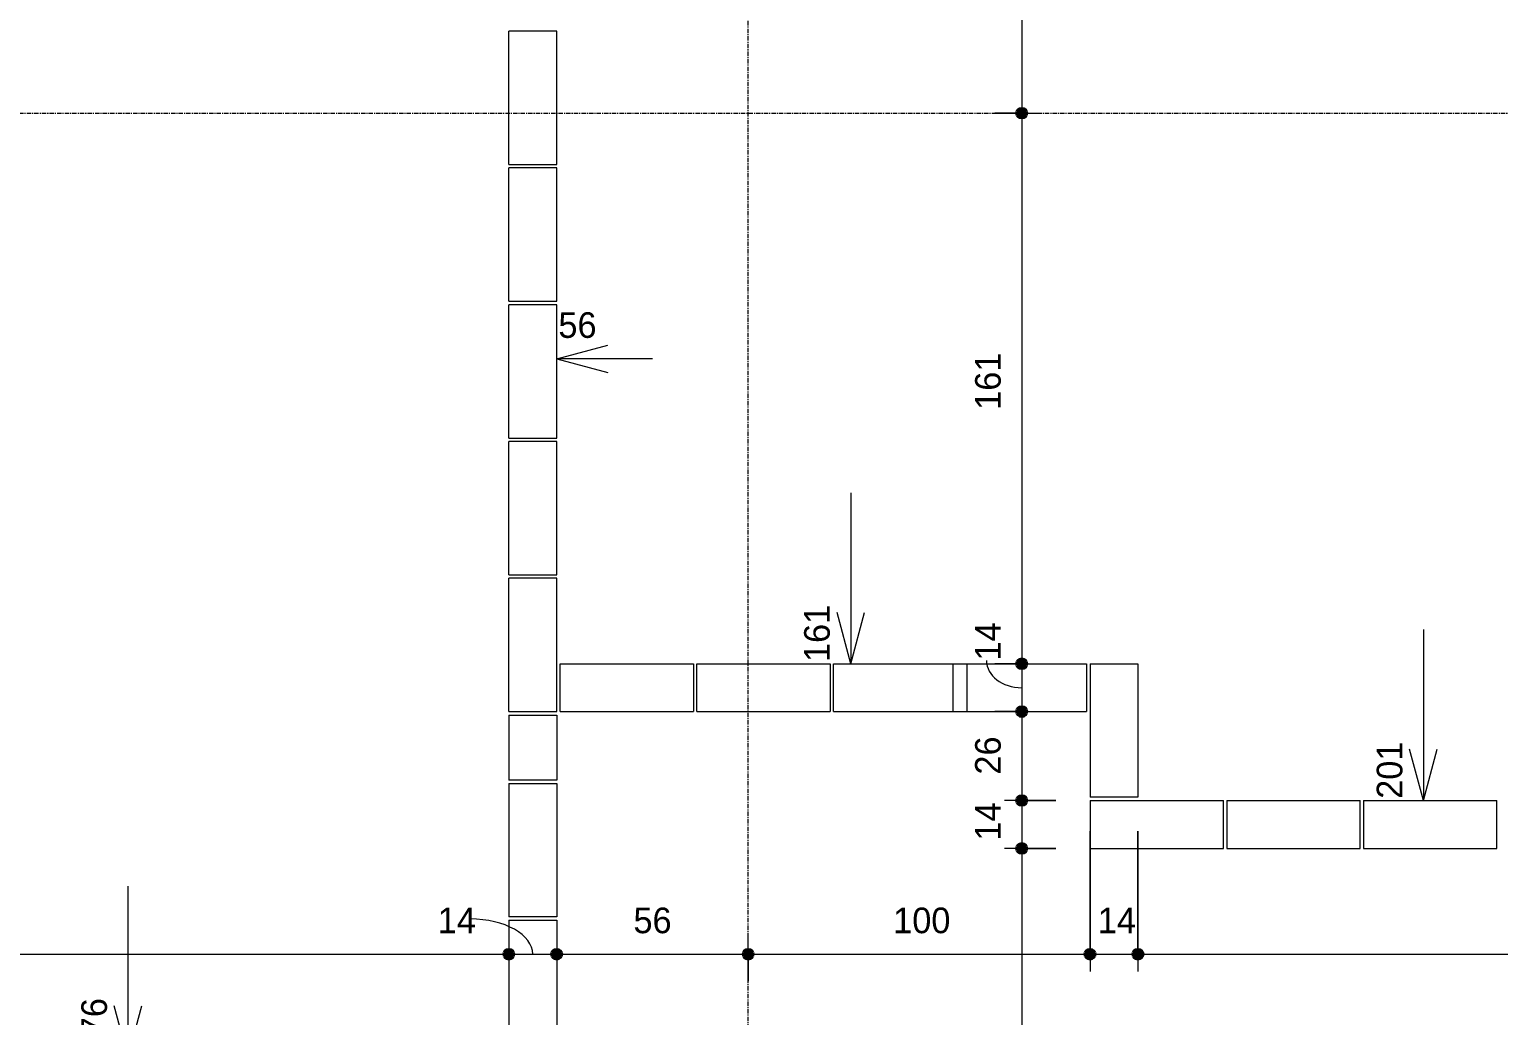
# Model space of a CAD drawing. Header units: centimetres. Extents: x 170 to 15941, y -2277 to 8860.
# Drawn here: x 6415.3 to 6845, y 166.3 to 454.7 of the extents above; entities that cross this region are included whole.
import ezdxf

# ---------------------------------------------------------------- set-up
doc = ezdxf.new("R2010")
doc.units = ezdxf.units.CM
doc.linetypes.add('Linha de eixo', pattern=[2.2225, 1.27, -0.3175, 0.3175, -0.3175])
doc.layers.add('A-ANNO-DIMS-1', color=1, linetype='Continuous', lineweight=9, true_color=0xff0000)
for name, color, linetype, lineweight in [('A-ANNO-DIMS-50', 7, 'Continuous', 9), ('S-BEAM', 7, 'Continuous', 9), ('S-BEAM-1', 7, 'Continuous', 13), ('S-GRID-1', 7, 'Linha de eixo', 9)]:
    doc.layers.add(name, color=color, linetype=linetype, lineweight=lineweight)
doc.styles.add('Bahnschrift_7', font='', dxfattribs={"height": 7.5})
doc.styles.get('Bahnschrift_7').set_extended_font_data('Bahnschrift')
doc.dimstyles.new('COTA_ACUMULADA_1', dxfattribs={"dimscale": 30.48, "dimtxt": 8.33133, "dimasz": 0.049213, "dimexe": 0, "dimexo": 0.0625, "dimgap": 0.131234, "dimtad": 0, "dimjust": 2, "dimdec": 0, "dimzin": 0, "dimdsep": 46, "dimtxsty": 'Bahnschrift_7', "dimblk1": 'NONE', "dimblk2": 'OPEN30', "dimsah": 1, "dimcen": 0.09, "dimse1": 1, "dimsd1": 1, "dimazin": 0, "dimtfac": 1, "dimtdec": 4, "dimtix": 1, "dimtmove": 2, "dimatfit": 3, "dimfxl": 0, "dimfxlon": 1, "dimtvp": 1, "dimtolj": 1, "dimtzin": 0, "dimarcsym": 2})
doc.dimstyles.new('COTA_LINEAR', dxfattribs={"dimscale": 30.48, "dimtxt": 8.33133, "dimasz": 0.393701, "dimexe": 0.164042, "dimexo": 0.328084, "dimgap": 0.131234, "dimtad": 1, "dimdec": 0, "dimzin": 0, "dimdsep": 46, "dimtxsty": 'Bahnschrift_7', "dimblk1": 'DOTSMALL', "dimblk2": 'DOTSMALL', "dimsah": 1, "dimcen": 0.09, "dimdle": 0.164042, "dimazin": 0, "dimtfac": 1, "dimtdec": 4, "dimtix": 1, "dimtmove": 0, "dimatfit": 3, "dimfxl": 1, "dimtvp": 1, "dimtolj": 1, "dimtzin": 0, "dimarcsym": 2})
doc.dimstyles.new('COTA_LINEAR_1', dxfattribs={"dimscale": 30.48, "dimtxt": 8.33133, "dimasz": 0.393701, "dimexe": 0.164042, "dimexo": 0.328084, "dimgap": 0.131234, "dimtad": 1, "dimdec": 0, "dimzin": 0, "dimdsep": 46, "dimtxsty": 'Bahnschrift_7', "dimblk1": 'DOTSMALL', "dimblk2": 'DOTSMALL', "dimsah": 1, "dimcen": 0.09, "dimdle": 0.164042, "dimazin": 0, "dimtfac": 1, "dimtdec": 4, "dimtix": 1, "dimtmove": 1, "dimatfit": 3, "dimfxl": 1, "dimtvp": 1, "dimtolj": 1, "dimtzin": 0, "dimarcsym": 2})

# ---------------------------------------------------------------- blocks, each defined once
blk = doc.blocks.new('LEONE - BLOCO CANALETA 14X39X2 - LEONE - BLOCO CANALETA 14X39X19-2679375-FORMA DA COBERTURA')
at = {"layer": 'S-BEAM-1'}
for p, q in [((-19.5, 7), (19.5, 7)), ((-19.5, 7), (-19.5, -7)), ((19.5, -7), (19.5, 7)), ((-19.5, -7), (19.5, -7))]:
    blk.add_line(p, q, dxfattribs=at)
blk = doc.blocks.new('LEONE - BLOCO CANALETA 14X39X2 - LEONE - BLOCO CANALETA 14X39X19-V2-FORMA DA COBERTURA')
at = {"layer": 'S-BEAM-1'}
for p, q in [((-19.5, 7), (19.5, 7)), ((-19.5, -7), (-19.5, 7)), ((19.5, 7), (19.5, -7)), ((-19.5, -7), (19.5, -7))]:
    blk.add_line(p, q, dxfattribs=at)
blk = doc.blocks.new('LEONE - BLOCO CANALETA 14X19X19 - LEONE - BLOCO CANALETA 14X19X19-3028554-FORMA DA COBERTURA')
at = {"layer": 'S-BEAM-1'}
for p, q in [((-9.5, 7), (9.5, 7)), ((-9.5, -7), (-9.5, 7)), ((9.5, 7), (9.5, -7)), ((-9.5, -7), (9.5, -7))]:
    blk.add_line(p, q, dxfattribs=at)
blk = doc.blocks.new('DIMBLOCK96-FORMA DA COBERTURA')
at = {"layer": 'A-ANNO-DIMS-50', "lineweight": 35, "true_color": 0xff0000}
h = blk.add_hatch(color=1, dxfattribs=at)
edge = h.paths.add_edge_path()
edge.add_arc((6144.52, 184.29), 1.5, 0, 360)
h = blk.add_hatch(color=1, dxfattribs=at)
edge = h.paths.add_edge_path()
edge.add_arc((6555.52, 184.29), 1.5, 0, 360)
at = {"layer": 'A-ANNO-DIMS-50', "color": 1, "true_color": 0xff0000}
for p, q in [((6144.52, 176.41), (6144.52, 189.29)), ((6555.52, 185.24), (6555.52, 179.29)), ((6555.52, 184.29), (6555.52, 185.24)), ((6144.52, 184.29), (6555.52, 184.29)), ((6144.52, 184.29), (6144.52, 176.41))]:
    blk.add_line(p, q, dxfattribs=at)
at = {"layer": 'A-ANNO-DIMS-50', "color": 1, "lineweight": 35, "true_color": 0xff0000}
for centre in [(6144.52, 184.29), (6555.52, 184.29)]:
    blk.add_circle(centre, 1.5, dxfattribs=at)
at = {"layer": 'A-ANNO-DIMS-50', "color": 0, "insert": (6343.52, 197.94), "char_height": 7.5, "width": 15.6023, "attachment_point": 1, "line_spacing_factor": 1.009858, "style": 'Bahnschrift_7'}
blk.add_mtext('411', dxfattribs=at)
blk = doc.blocks.new('_DotSmall')
at = {"color": 0, "linetype": 'ByBlock', "const_width": 0.5}
blk.add_lwpolyline([(-0.0625, 0, 1), (0.0625, 0, 1)], format="xyb", close=True, dxfattribs=at)
blk = doc.blocks.new('DIMBLOCK97-FORMA DA COBERTURA')
at = {"layer": 'A-ANNO-DIMS-50', "lineweight": 35, "true_color": 0xff0000}
h = blk.add_hatch(color=1, dxfattribs=at)
edge = h.paths.add_edge_path()
edge.add_arc((6555.52, 184.29), 1.5, 0, 360)
h = blk.add_hatch(color=1, dxfattribs=at)
edge = h.paths.add_edge_path()
edge.add_arc((6569.52, 184.29), 1.5, 0, 360)
at = {"layer": 'A-ANNO-DIMS-50', "color": 1, "true_color": 0xff0000}
for p, q in [((6555.52, 185.24), (6555.52, 179.29)), ((6555.52, 184.29), (6555.52, 185.24)), ((6569.52, 185.24), (6569.52, 179.29)), ((6569.52, 184.29), (6569.52, 185.24)), ((6555.52, 184.29), (6569.52, 184.29))]:
    blk.add_line(p, q, dxfattribs=at)
at = {"layer": 'A-ANNO-DIMS-50', "color": 1, "lineweight": 35, "true_color": 0xff0000}
for centre in [(6555.52, 184.29), (6569.52, 184.29)]:
    blk.add_circle(centre, 1.5, dxfattribs=at)
at = {"layer": 'A-ANNO-DIMS-50', "color": 1, "true_color": 0xff0000}
blk.add_ellipse((6544.18, 184.29), major_axis=(18.34, 0), ratio=0.562292, start_param=0, end_param=1.570796, dxfattribs=at)
at = {"layer": 'A-ANNO-DIMS-50', "color": 0, "insert": (6534.72, 197.94), "char_height": 7.5, "width": 11.3609, "attachment_point": 1, "line_spacing_factor": 1.009858, "style": 'Bahnschrift_7'}
blk.add_mtext('14', dxfattribs=at)
blk = doc.blocks.new('DIMBLOCK98-FORMA DA COBERTURA')
at = {"layer": 'A-ANNO-DIMS-50', "lineweight": 35, "true_color": 0xff0000}
h = blk.add_hatch(color=1, dxfattribs=at)
edge = h.paths.add_edge_path()
edge.add_arc((6569.52, 184.29), 1.5, 0, 360)
h = blk.add_hatch(color=1, dxfattribs=at)
edge = h.paths.add_edge_path()
edge.add_arc((6625.52, 184.29), 1.5, 0, 360)
at = {"layer": 'A-ANNO-DIMS-50', "color": 1, "true_color": 0xff0000}
for p, q in [((6625.52, 176.41), (6625.52, 189.29)), ((6569.52, 185.24), (6569.52, 179.29)), ((6569.52, 184.29), (6569.52, 185.24)), ((6569.52, 184.29), (6625.52, 184.29)), ((6625.52, 184.29), (6625.52, 176.41))]:
    blk.add_line(p, q, dxfattribs=at)
at = {"layer": 'A-ANNO-DIMS-50', "color": 1, "lineweight": 35, "true_color": 0xff0000}
for centre in [(6569.52, 184.29), (6625.52, 184.29)]:
    blk.add_circle(centre, 1.5, dxfattribs=at)
at = {"layer": 'A-ANNO-DIMS-50', "color": 0, "insert": (6591.97, 197.94), "char_height": 7.5, "width": 13.3301, "attachment_point": 1, "line_spacing_factor": 1.009858, "style": 'Bahnschrift_7'}
blk.add_mtext('56', dxfattribs=at)
blk = doc.blocks.new('DIMBLOCK99-FORMA DA COBERTURA')
at = {"layer": 'A-ANNO-DIMS-50', "lineweight": 35, "true_color": 0xff0000}
h = blk.add_hatch(color=1, dxfattribs=at)
edge = h.paths.add_edge_path()
edge.add_arc((6625.52, 184.29), 1.5, 0, 360)
h = blk.add_hatch(color=1, dxfattribs=at)
edge = h.paths.add_edge_path()
edge.add_arc((6725.51, 184.29), 1.5, 0, 360)
at = {"layer": 'A-ANNO-DIMS-50', "color": 1, "true_color": 0xff0000}
for p, q in [((6725.51, 220.24), (6725.51, 179.29)), ((6725.51, 184.29), (6725.51, 220.24)), ((6625.52, 176.41), (6625.52, 189.29)), ((6625.52, 184.29), (6725.51, 184.29)), ((6625.52, 184.29), (6625.52, 176.41))]:
    blk.add_line(p, q, dxfattribs=at)
at = {"layer": 'A-ANNO-DIMS-50', "color": 1, "lineweight": 35, "true_color": 0xff0000}
for centre in [(6625.52, 184.29), (6725.51, 184.29)]:
    blk.add_circle(centre, 1.5, dxfattribs=at)
at = {"layer": 'A-ANNO-DIMS-50', "color": 0, "insert": (6667.94, 197.94), "char_height": 7.5, "width": 18.1774, "attachment_point": 1, "line_spacing_factor": 1.009858, "style": 'Bahnschrift_7'}
blk.add_mtext('100', dxfattribs=at)
blk = doc.blocks.new('DIMBLOCK100-FORMA DA COBERTURA')
at = {"layer": 'A-ANNO-DIMS-50', "lineweight": 35, "true_color": 0xff0000}
h = blk.add_hatch(color=1, dxfattribs=at)
edge = h.paths.add_edge_path()
edge.add_arc((6725.51, 184.29), 1.5, 0, 360)
h = blk.add_hatch(color=1, dxfattribs=at)
edge = h.paths.add_edge_path()
edge.add_arc((6739.51, 184.29), 1.5, 0, 360)
at = {"layer": 'A-ANNO-DIMS-50', "color": 1, "true_color": 0xff0000}
for p, q in [((6725.51, 220.24), (6725.51, 179.29)), ((6725.51, 184.29), (6725.51, 220.24)), ((6739.51, 220.24), (6739.51, 179.29)), ((6739.51, 184.29), (6739.51, 220.24)), ((6725.51, 184.29), (6739.51, 184.29))]:
    blk.add_line(p, q, dxfattribs=at)
at = {"layer": 'A-ANNO-DIMS-50', "color": 1, "lineweight": 35, "true_color": 0xff0000}
for centre in [(6725.51, 184.29), (6739.51, 184.29)]:
    blk.add_circle(centre, 1.5, dxfattribs=at)
at = {"layer": 'A-ANNO-DIMS-50', "color": 0, "insert": (6727.78, 197.94), "char_height": 7.5, "width": 11.3609, "attachment_point": 1, "line_spacing_factor": 1.009858, "style": 'Bahnschrift_7'}
blk.add_mtext('14', dxfattribs=at)
blk = doc.blocks.new('DIMBLOCK101-FORMA DA COBERTURA')
at = {"layer": 'A-ANNO-DIMS-50', "lineweight": 35, "true_color": 0xff0000}
h = blk.add_hatch(color=1, dxfattribs=at)
edge = h.paths.add_edge_path()
edge.add_arc((6739.51, 184.29), 1.5, 0, 360)
h = blk.add_hatch(color=1, dxfattribs=at)
edge = h.paths.add_edge_path()
edge.add_arc((6980.52, 184.29), 1.5, 0, 360)
at = {"layer": 'A-ANNO-DIMS-50', "color": 1, "true_color": 0xff0000}
for p, q in [((6739.51, 220.24), (6739.51, 179.29)), ((6739.51, 184.29), (6739.51, 220.24)), ((6980.52, 220.24), (6980.52, 179.29)), ((6980.52, 184.29), (6980.52, 220.24)), ((6739.51, 184.29), (6980.52, 184.29))]:
    blk.add_line(p, q, dxfattribs=at)
at = {"layer": 'A-ANNO-DIMS-50', "color": 1, "lineweight": 35, "true_color": 0xff0000}
for centre in [(6739.51, 184.29), (6980.52, 184.29)]:
    blk.add_circle(centre, 1.5, dxfattribs=at)
at = {"layer": 'A-ANNO-DIMS-50', "color": 0, "insert": (6852.57, 197.94), "char_height": 7.5, "width": 17.8745, "attachment_point": 1, "line_spacing_factor": 1.009858, "style": 'Bahnschrift_7'}
blk.add_mtext('241', dxfattribs=at)
blk = doc.blocks.new('DIMBLOCK201-FORMA DA COBERTURA')
at = {"layer": 'A-ANNO-DIMS-50', "lineweight": 35, "true_color": 0xff0000}
h = blk.add_hatch(color=1, dxfattribs=at)
edge = h.paths.add_edge_path()
edge.add_arc((6705.53, 604.71), 1.5, 0, 360)
h = blk.add_hatch(color=1, dxfattribs=at)
edge = h.paths.add_edge_path()
edge.add_arc((6705.53, 430.24), 1.5, 0, 360)
at = {"layer": 'A-ANNO-DIMS-50', "color": 1, "true_color": 0xff0000}
for p, q in [((6600.02, 604.71), (6710.53, 604.71)), ((6705.53, 604.71), (6600.02, 604.71)), ((6705.53, 604.71), (6705.53, 430.24)), ((6697.65, 430.24), (6710.53, 430.24)), ((6705.53, 430.24), (6697.65, 430.24))]:
    blk.add_line(p, q, dxfattribs=at)
at = {"layer": 'A-ANNO-DIMS-50', "color": 1, "lineweight": 35, "true_color": 0xff0000}
for centre in [(6705.53, 604.71), (6705.53, 430.24)]:
    blk.add_circle(centre, 1.5, dxfattribs=at)
at = {"layer": 'A-ANNO-DIMS-50', "color": 0, "insert": (6691.89, 510.09), "char_height": 7.5, "width": 17.723, "attachment_point": 1, "rotation": 90, "line_spacing_factor": 1.009858, "style": 'Bahnschrift_7'}
blk.add_mtext('174', dxfattribs=at)
blk = doc.blocks.new('DIMBLOCK202-FORMA DA COBERTURA')
at = {"layer": 'A-ANNO-DIMS-50', "lineweight": 35, "true_color": 0xff0000}
h = blk.add_hatch(color=1, dxfattribs=at)
edge = h.paths.add_edge_path()
edge.add_arc((6705.53, 430.24), 1.5, 0, 360)
h = blk.add_hatch(color=1, dxfattribs=at)
edge = h.paths.add_edge_path()
edge.add_arc((6705.53, 269.24), 1.5, 0, 360)
at = {"layer": 'A-ANNO-DIMS-50', "color": 1, "true_color": 0xff0000}
for p, q in [((6697.65, 430.24), (6710.53, 430.24)), ((6705.53, 430.24), (6697.65, 430.24)), ((6705.53, 430.24), (6705.53, 269.24)), ((6697.65, 269.24), (6710.53, 269.24)), ((6705.53, 269.24), (6697.65, 269.24))]:
    blk.add_line(p, q, dxfattribs=at)
at = {"layer": 'A-ANNO-DIMS-50', "color": 1, "lineweight": 35, "true_color": 0xff0000}
for centre in [(6705.53, 430.24), (6705.53, 269.24)]:
    blk.add_circle(centre, 1.5, dxfattribs=at)
at = {"layer": 'A-ANNO-DIMS-50', "color": 0, "insert": (6691.89, 343.5), "char_height": 7.5, "width": 14.9964, "attachment_point": 1, "rotation": 90, "line_spacing_factor": 1.009858, "style": 'Bahnschrift_7'}
blk.add_mtext('161', dxfattribs=at)
blk = doc.blocks.new('DIMBLOCK203-FORMA DA COBERTURA')
at = {"layer": 'A-ANNO-DIMS-50', "lineweight": 35, "true_color": 0xff0000}
h = blk.add_hatch(color=1, dxfattribs=at)
edge = h.paths.add_edge_path()
edge.add_arc((6705.53, 269.24), 1.5, 0, 360)
h = blk.add_hatch(color=1, dxfattribs=at)
edge = h.paths.add_edge_path()
edge.add_arc((6705.53, 255.24), 1.5, 0, 360)
at = {"layer": 'A-ANNO-DIMS-50', "color": 1, "true_color": 0xff0000}
for p, q in [((6697.65, 269.24), (6710.53, 269.24)), ((6705.53, 269.24), (6697.65, 269.24)), ((6705.53, 269.24), (6705.53, 255.24)), ((6697.65, 255.24), (6710.53, 255.24)), ((6705.53, 255.24), (6697.65, 255.24))]:
    blk.add_line(p, q, dxfattribs=at)
at = {"layer": 'A-ANNO-DIMS-50', "color": 1, "lineweight": 35, "true_color": 0xff0000}
for centre in [(6705.53, 269.24), (6705.53, 255.24)]:
    blk.add_circle(centre, 1.5, dxfattribs=at)
at = {"layer": 'A-ANNO-DIMS-50', "color": 1, "true_color": 0xff0000}
blk.add_ellipse((6705.53, 270.17), major_axis=(10.31, 0), ratio=0.7689, start_param=3.141593, end_param=4.712389, dxfattribs=at)
at = {"layer": 'A-ANNO-DIMS-50', "color": 0, "insert": (6691.89, 270.17), "char_height": 7.5, "width": 11.3609, "attachment_point": 1, "rotation": 90, "line_spacing_factor": 1.009858, "style": 'Bahnschrift_7'}
blk.add_mtext('14', dxfattribs=at)
blk = doc.blocks.new('DIMBLOCK204-FORMA DA COBERTURA')
at = {"layer": 'A-ANNO-DIMS-50', "lineweight": 35, "true_color": 0xff0000}
h = blk.add_hatch(color=1, dxfattribs=at)
edge = h.paths.add_edge_path()
edge.add_arc((6705.53, 255.24), 1.5, 0, 360)
h = blk.add_hatch(color=1, dxfattribs=at)
edge = h.paths.add_edge_path()
edge.add_arc((6705.53, 229.24), 1.5, 0, 360)
at = {"layer": 'A-ANNO-DIMS-50', "color": 1, "true_color": 0xff0000}
for p, q in [((6697.65, 255.24), (6710.53, 255.24)), ((6705.53, 255.24), (6697.65, 255.24)), ((6705.53, 255.24), (6705.53, 229.24)), ((6715.51, 229.24), (6700.53, 229.24)), ((6705.53, 229.24), (6715.51, 229.24))]:
    blk.add_line(p, q, dxfattribs=at)
at = {"layer": 'A-ANNO-DIMS-50', "color": 1, "lineweight": 35, "true_color": 0xff0000}
for centre in [(6705.53, 255.24), (6705.53, 229.24)]:
    blk.add_circle(centre, 1.5, dxfattribs=at)
at = {"layer": 'A-ANNO-DIMS-50', "color": 0, "insert": (6691.89, 236.82), "char_height": 7.5, "width": 13.0272, "attachment_point": 1, "rotation": 90, "line_spacing_factor": 1.009858, "style": 'Bahnschrift_7'}
blk.add_mtext('26', dxfattribs=at)
blk = doc.blocks.new('DIMBLOCK205-FORMA DA COBERTURA')
at = {"layer": 'A-ANNO-DIMS-50', "lineweight": 35, "true_color": 0xff0000}
h = blk.add_hatch(color=1, dxfattribs=at)
edge = h.paths.add_edge_path()
edge.add_arc((6705.53, 229.24), 1.5, 0, 360)
h = blk.add_hatch(color=1, dxfattribs=at)
edge = h.paths.add_edge_path()
edge.add_arc((6705.53, 215.24), 1.5, 0, 360)
at = {"layer": 'A-ANNO-DIMS-50', "color": 1, "true_color": 0xff0000}
for p, q in [((6715.51, 229.24), (6700.53, 229.24)), ((6705.53, 229.24), (6705.53, 215.24)), ((6705.53, 229.24), (6715.51, 229.24)), ((6715.51, 215.24), (6700.53, 215.24)), ((6705.53, 215.24), (6715.51, 215.24))]:
    blk.add_line(p, q, dxfattribs=at)
at = {"layer": 'A-ANNO-DIMS-50', "color": 1, "lineweight": 35, "true_color": 0xff0000}
for centre in [(6705.53, 229.24), (6705.53, 215.24)]:
    blk.add_circle(centre, 1.5, dxfattribs=at)
at = {"layer": 'A-ANNO-DIMS-50', "color": 0, "insert": (6691.89, 217.51), "char_height": 7.5, "width": 11.3609, "attachment_point": 1, "rotation": 90, "line_spacing_factor": 1.009858, "style": 'Bahnschrift_7'}
blk.add_mtext('14', dxfattribs=at)
blk = doc.blocks.new('DIMBLOCK206-FORMA DA COBERTURA')
at = {"layer": 'A-ANNO-DIMS-50', "lineweight": 35, "true_color": 0xff0000}
h = blk.add_hatch(color=1, dxfattribs=at)
edge = h.paths.add_edge_path()
edge.add_arc((6705.53, 215.24), 1.5, 0, 360)
h = blk.add_hatch(color=1, dxfattribs=at)
edge = h.paths.add_edge_path()
edge.add_arc((6705.53, 79.24), 1.5, 0, 360)
at = {"layer": 'A-ANNO-DIMS-50', "color": 1, "true_color": 0xff0000}
for p, q in [((6715.51, 215.24), (6700.53, 215.24)), ((6705.53, 215.24), (6705.53, 79.24)), ((6705.53, 215.24), (6715.51, 215.24)), ((6715.52, 79.24), (6700.53, 79.24)), ((6705.53, 79.24), (6715.52, 79.24))]:
    blk.add_line(p, q, dxfattribs=at)
at = {"layer": 'A-ANNO-DIMS-50', "color": 1, "lineweight": 35, "true_color": 0xff0000}
for centre in [(6705.53, 215.24), (6705.53, 79.24)]:
    blk.add_circle(centre, 1.5, dxfattribs=at)
at = {"layer": 'A-ANNO-DIMS-50', "color": 0, "insert": (6691.89, 139.99), "char_height": 7.5, "width": 17.4201, "attachment_point": 1, "rotation": 90, "line_spacing_factor": 1.009858, "style": 'Bahnschrift_7'}
blk.add_mtext('136', dxfattribs=at)
blk = doc.blocks.new('DIMBLOCK284-FORMA DA COBERTURA')
at = {"layer": 'A-ANNO-DIMS-50', "color": 1, "true_color": 0xff0000}
for p, q in [((6569.52, 358.39), (6584.52, 362.4)), ((6569.52, 358.39), (6584.52, 354.37)), ((6597.52, 358.39), (6569.52, 358.39)), ((6569.52, 358.39), (6569.52, 358.39)), ((6569.52, 358.39), (6569.52, 358.39))]:
    blk.add_line(p, q, dxfattribs=at)
at = {"layer": 'A-ANNO-DIMS-50', "color": 0, "insert": (6570.02, 372.03), "char_height": 7.5, "width": 13.3301, "attachment_point": 1, "line_spacing_factor": 1.009858, "style": 'Bahnschrift_7'}
blk.add_mtext('56', dxfattribs=at)
blk = doc.blocks.new('_None')
blk = doc.blocks.new('_Open30')
at = {"color": 0, "linetype": 'ByBlock', "lineweight": -2}
for p, q in [((-1, 0.27), (0, 0)), ((0, 0), (-1, -0.27)), ((0, 0), (-1, 0))]:
    blk.add_line(p, q, dxfattribs=at)
blk = doc.blocks.new('DIMBLOCK285-FORMA DA COBERTURA')
at = {"layer": 'A-ANNO-DIMS-50', "color": 1, "true_color": 0xff0000}
for p, q in [((6144.52, 358.39), (6159.52, 362.4)), ((6144.52, 358.39), (6159.52, 354.37)), ((6194.52, 358.39), (6144.52, 358.39)), ((6144.52, 358.39), (6144.52, 358.39)), ((6144.52, 358.39), (6144.52, 358.39))]:
    blk.add_line(p, q, dxfattribs=at)
at = {"layer": 'A-ANNO-DIMS-50', "color": 0, "insert": (6145.02, 372.03), "char_height": 7.5, "width": 18.4804, "attachment_point": 1, "line_spacing_factor": 1.009858, "style": 'Bahnschrift_7'}
blk.add_mtext('481', dxfattribs=at)
blk = doc.blocks.new('DIMBLOCK286-FORMA DA COBERTURA')
at = {"layer": 'A-ANNO-DIMS-50', "color": 1, "true_color": 0xff0000}
for p, q in [((5814.52, 358.39), (5829.52, 362.4)), ((5814.52, 358.39), (5829.52, 354.37)), ((5864.52, 358.39), (5814.52, 358.39)), ((5814.52, 358.39), (5814.52, 358.39)), ((5814.52, 358.39), (5814.52, 358.39))]:
    blk.add_line(p, q, dxfattribs=at)
at = {"layer": 'A-ANNO-DIMS-50', "color": 0, "insert": (5815.02, 372.03), "char_height": 7.5, "width": 15.6023, "attachment_point": 1, "line_spacing_factor": 1.009858, "style": 'Bahnschrift_7'}
blk.add_mtext('811', dxfattribs=at)
blk = doc.blocks.new('DIMBLOCK329-FORMA DA COBERTURA')
at = {"layer": 'A-ANNO-DIMS-50', "color": 1, "true_color": 0xff0000}
for p, q in [((6930.52, 313.81), (6980.52, 313.81)), ((6980.52, 313.81), (6965.52, 317.83)), ((6980.52, 313.81), (6965.52, 309.79)), ((6980.52, 313.81), (6980.52, 313.81)), ((6980.52, 313.81), (6980.52, 313.81))]:
    blk.add_line(p, q, dxfattribs=at)
at = {"layer": 'A-ANNO-DIMS-50', "color": 0, "insert": (6963.11, 327.45), "char_height": 7.5, "width": 20.2982, "attachment_point": 1, "line_spacing_factor": 1.009858, "style": 'Bahnschrift_7'}
blk.add_mtext('355', dxfattribs=at)
blk = doc.blocks.new('DIMBLOCK337-FORMA DA COBERTURA')
at = {"layer": 'A-ANNO-DIMS-50', "color": 1, "true_color": 0xff0000}
for p, q in [((6444.14, 655.24), (6440.12, 640.24)), ((6444.14, 655.24), (6448.15, 640.24)), ((6444.14, 605.24), (6444.14, 655.24)), ((6444.14, 655.24), (6444.14, 655.24)), ((6444.14, 655.24), (6444.14, 655.24))]:
    blk.add_line(p, q, dxfattribs=at)
at = {"layer": 'A-ANNO-DIMS-50', "color": 0, "insert": (6430.49, 638.21), "char_height": 7.5, "width": 19.8437, "attachment_point": 1, "rotation": 90, "line_spacing_factor": 1.009858, "style": 'Bahnschrift_7'}
blk.add_mtext('225', dxfattribs=at)
blk = doc.blocks.new('DIMBLOCK338-FORMA DA COBERTURA')
at = {"layer": 'A-ANNO-DIMS-50', "color": 1, "true_color": 0xff0000}
for p, q in [((6444.14, 790.24), (6440.12, 775.24)), ((6444.14, 790.24), (6448.15, 775.24)), ((6444.14, 722.81), (6444.14, 790.24)), ((6444.14, 790.24), (6444.14, 790.24)), ((6444.14, 790.24), (6444.14, 790.24))]:
    blk.add_line(p, q, dxfattribs=at)
at = {"layer": 'A-ANNO-DIMS-50', "color": 0, "insert": (6430.49, 772.95), "char_height": 7.5, "width": 20.1467, "attachment_point": 1, "rotation": 90, "line_spacing_factor": 1.009858, "style": 'Bahnschrift_7'}
blk.add_mtext('360', dxfattribs=at)
blk = doc.blocks.new('DIMBLOCK340-FORMA DA COBERTURA')
at = {"layer": 'A-ANNO-DIMS-50', "color": 1, "true_color": 0xff0000}
for p, q in [((6444.14, 204.24), (6444.14, 154.24)), ((6444.14, 154.24), (6440.12, 169.24)), ((6444.14, 154.24), (6448.15, 169.24)), ((6444.14, 154.24), (6444.14, 154.24)), ((6444.14, 154.24), (6444.14, 154.24))]:
    blk.add_line(p, q, dxfattribs=at)
at = {"layer": 'A-ANNO-DIMS-50', "color": 0, "insert": (6430.49, 154.74), "char_height": 7.5, "width": 19.3893, "attachment_point": 1, "rotation": 90, "line_spacing_factor": 1.009858, "style": 'Bahnschrift_7'}
blk.add_mtext('276', dxfattribs=at)
blk = doc.blocks.new('DIMBLOCK342-FORMA DA COBERTURA')
at = {"layer": 'A-ANNO-DIMS-50', "color": 1, "true_color": 0xff0000}
for p, q in [((6655.53, 319.24), (6655.53, 269.24)), ((6655.53, 269.24), (6651.51, 284.24)), ((6655.53, 269.24), (6659.55, 284.24)), ((6655.53, 269.24), (6655.53, 269.24)), ((6655.53, 269.24), (6655.53, 269.24))]:
    blk.add_line(p, q, dxfattribs=at)
at = {"layer": 'A-ANNO-DIMS-50', "color": 0, "insert": (6641.89, 269.74), "char_height": 7.5, "width": 14.9964, "attachment_point": 1, "rotation": 90, "line_spacing_factor": 1.009858, "style": 'Bahnschrift_7'}
blk.add_mtext('161', dxfattribs=at)
blk = doc.blocks.new('DIMBLOCK344-FORMA DA COBERTURA')
at = {"layer": 'A-ANNO-DIMS-50', "color": 1, "true_color": 0xff0000}
for p, q in [((6823.01, 279.24), (6823.01, 229.24)), ((6823.01, 229.24), (6818.99, 244.24)), ((6823.01, 229.24), (6827.03, 244.24)), ((6823.01, 229.24), (6823.01, 229.24)), ((6823.01, 229.24), (6823.01, 229.24))]:
    blk.add_line(p, q, dxfattribs=at)
at = {"layer": 'A-ANNO-DIMS-50', "color": 0, "insert": (6809.36, 229.74), "char_height": 7.5, "width": 17.723, "attachment_point": 1, "rotation": 90, "line_spacing_factor": 1.009858, "style": 'Bahnschrift_7'}
blk.add_mtext('201', dxfattribs=at)

msp = doc.modelspace()

# ---------------------------------------------------------------- linework, layer by layer
at = {"layer": 'S-GRID-1'}
for p, q in [((6625.52, -679.8), (6625.52, 927.57)), ((5636.63, 430.24), (8470.88, 430.24))]:
    msp.add_line(p, q, dxfattribs=at)

# ---------------------------------------------------------------- block references
at = {"layer": 'S-BEAM'}
for name, p, rotation in [('LEONE - BLOCO CANALETA 14X39X2 - LEONE - BLOCO CANALETA 14X39X19-2679375-FORMA DA COBERTURA', (6562.52, 434.74), 89.9999999999999), ('LEONE - BLOCO CANALETA 14X39X2 - LEONE - BLOCO CANALETA 14X39X19-2679375-FORMA DA COBERTURA', (6562.52, 394.74), 89.9999999999999), ('LEONE - BLOCO CANALETA 14X39X2 - LEONE - BLOCO CANALETA 14X39X19-2679375-FORMA DA COBERTURA', (6562.52, 354.74), 89.9999999999999), ('LEONE - BLOCO CANALETA 14X39X2 - LEONE - BLOCO CANALETA 14X39X19-2679375-FORMA DA COBERTURA', (6562.52, 314.74), 89.9999999999999), ('LEONE - BLOCO CANALETA 14X39X2 - LEONE - BLOCO CANALETA 14X39X19-2679375-FORMA DA COBERTURA', (6562.52, 274.74), 89.9999999999999), ('LEONE - BLOCO CANALETA 14X39X2 - LEONE - BLOCO CANALETA 14X39X19-V2-FORMA DA COBERTURA', (6732.51, 249.74), 270.0000000000001), ('LEONE - BLOCO CANALETA 14X19X19 - LEONE - BLOCO CANALETA 14X19X19-3028554-FORMA DA COBERTURA', (6562.52, 244.74), 269.9999999999997), ('LEONE - BLOCO CANALETA 14X39X2 - LEONE - BLOCO CANALETA 14X39X19-V2-FORMA DA COBERTURA', (6562.52, 214.74), 269.9999999999997), ('LEONE - BLOCO CANALETA 14X39X2 - LEONE - BLOCO CANALETA 14X39X19-V2-FORMA DA COBERTURA', (6562.52, 174.74), 269.9999999999997)]:
    msp.add_blockref(name, p, dxfattribs=dict(at, rotation=rotation))
for name, p in [('LEONE - BLOCO CANALETA 14X39X2 - LEONE - BLOCO CANALETA 14X39X19-V2-FORMA DA COBERTURA', (6590.02, 262.24)), ('LEONE - BLOCO CANALETA 14X39X2 - LEONE - BLOCO CANALETA 14X39X19-V2-FORMA DA COBERTURA', (6630.02, 262.24)), ('LEONE - BLOCO CANALETA 14X39X2 - LEONE - BLOCO CANALETA 14X39X19-V2-FORMA DA COBERTURA', (6670.02, 262.24)), ('LEONE - BLOCO CANALETA 14X39X2 - LEONE - BLOCO CANALETA 14X39X19-V2-FORMA DA COBERTURA', (6705.02, 262.24)), ('LEONE - BLOCO CANALETA 14X39X2 - LEONE - BLOCO CANALETA 14X39X19-2679375-FORMA DA COBERTURA', (6745.01, 222.24)), ('LEONE - BLOCO CANALETA 14X39X2 - LEONE - BLOCO CANALETA 14X39X19-2679375-FORMA DA COBERTURA', (6785.01, 222.24)), ('LEONE - BLOCO CANALETA 14X39X2 - LEONE - BLOCO CANALETA 14X39X19-2679375-FORMA DA COBERTURA', (6825.01, 222.24))]:
    msp.add_blockref(name, p, dxfattribs=at)

# ---------------------------------------------------------------- dimensions: what is measured, and where the dimension line sits
at = {"layer": 'A-ANNO-DIMS-1'}
for base, p1, p2, dimstyle, override, picture, middle in [((6444.14, 790.24), (6444.14, 430.24), (6444.14, 790.24), 'COTA_ACUMULADA_1', {"dimpost": '<>', "dimfxl": 359.998999}, 'DIMBLOCK338-FORMA DA COBERTURA', (6435.49, 783.03)), ((6444.14, 655.24), (6444.14, 430.24), (6444.14, 655.24), 'COTA_ACUMULADA_1', {"dimpost": '<>', "dimfxl": 224.998999}, 'DIMBLOCK337-FORMA DA COBERTURA', (6435.49, 648.13)), ((6444.14, 154.24), (6444.14, 430.24), (6444.14, 154.24), 'COTA_ACUMULADA_1', {"dimpost": '<>', "dimfxl": 276.001001}, 'DIMBLOCK340-FORMA DA COBERTURA', (6435.49, 164.44)), ((6655.53, 269.24), (6655.53, 430.24), (6655.53, 269.24), 'COTA_ACUMULADA_1', {"dimpost": '<>', "dimfxl": 161.001001}, 'DIMBLOCK342-FORMA DA COBERTURA', (6646.89, 277.24)), ((6823.01, 229.24), (6823.01, 430.24), (6823.01, 229.24), 'COTA_ACUMULADA_1', {"dimpost": '<>', "dimfxl": 201.001001}, 'DIMBLOCK344-FORMA DA COBERTURA', (6814.36, 238.61)), ((6705.53, 255.24), (6707.65, 269.24), (6707.65, 255.24), 'COTA_LINEAR_1', {"dimpost": '<>', "dimfxl": 14}, 'DIMBLOCK203-FORMA DA COBERTURA', (6696.89, 275.85))]:
    dim = msp.add_linear_dim(base=base, p1=p1, p2=p2, angle=90, dimstyle=dimstyle, override=override, dxfattribs=at)
    dim.commit()
    dim.dimension.update_dxf_attribs({"geometry": picture, "text_midpoint": middle, "dimtype": 160, "text_rotation": 90})
for base, p1, p2, override, picture, middle in [((6705.53, 430.24), (6590.02, 604.71), (6707.65, 430.24), {"dimpost": '<>', "dimfxl": 210.416098}, 'DIMBLOCK201-FORMA DA COBERTURA', (6697.78, 517.48)), ((6705.53, 269.24), (6707.65, 430.24), (6707.65, 269.24), {"dimpost": '<>', "dimfxl": 161.001001}, 'DIMBLOCK202-FORMA DA COBERTURA', (6697.74, 349.74)), ((6705.53, 229.24), (6707.65, 255.24), (6725.51, 229.24), {"dimpost": '<>', "dimfxl": 31.540949}, 'DIMBLOCK204-FORMA DA COBERTURA', (6697.7, 242.24)), ((6705.53, 215.24), (6725.51, 229.24), (6725.51, 215.24), {"dimpost": '<>', "dimfxl": 14}, 'DIMBLOCK205-FORMA DA COBERTURA', (6697.78, 222.24)), ((6705.53, 79.24), (6725.51, 215.24), (6725.52, 79.24), {"dimpost": '<>', "dimfxl": 136.000001}, 'DIMBLOCK206-FORMA DA COBERTURA', (6697.7, 147.24))]:
    dim = msp.add_linear_dim(base=base, p1=p1, p2=p2, angle=90, dimstyle='COTA_LINEAR', override=override, dxfattribs=at)
    dim.commit()
    dim.dimension.update_dxf_attribs({"geometry": picture, "text_midpoint": middle})
for base, p1, p2, dimstyle, override, picture, middle in [((5814.52, 358.39), (6625.52, 358.39), (5814.52, 358.39), 'COTA_ACUMULADA_1', {"dimpost": '<>', "dimfxl": 811}, 'DIMBLOCK286-FORMA DA COBERTURA', (5822.82, 367.03)), ((6144.52, 358.39), (6625.52, 358.39), (6144.52, 358.39), 'COTA_ACUMULADA_1', {"dimpost": '<>', "dimfxl": 481}, 'DIMBLOCK285-FORMA DA COBERTURA', (6154.26, 367.03)), ((6569.52, 358.39), (6625.52, 358.39), (6569.52, 358.39), 'COTA_ACUMULADA_1', {"dimpost": '<>', "dimfxl": 56}, 'DIMBLOCK284-FORMA DA COBERTURA', (6576.69, 367.03)), ((6980.52, 313.81), (6625.52, 313.81), (6980.52, 313.81), 'COTA_ACUMULADA_1', {"dimpost": '<>', "dimfxl": 355}, 'DIMBLOCK329-FORMA DA COBERTURA', (6973.26, 322.45)), ((6569.52, 184.29), (6555.52, 195.24), (6569.52, 195.24), 'COTA_LINEAR_1', {"dimpost": '<>', "dimfxl": 14}, 'DIMBLOCK97-FORMA DA COBERTURA', (6540.4, 192.94))]:
    dim = msp.add_linear_dim(base=base, p1=p1, p2=p2, dimstyle=dimstyle, override=override, dxfattribs=at)
    dim.commit()
    dim.dimension.update_dxf_attribs({"geometry": picture, "text_midpoint": middle, "dimtype": 160})
for base, p1, p2, override, picture, middle in [((6725.51, 184.29), (6625.52, 186.41), (6725.51, 230.24), {"dimpost": '<>', "dimfxl": 109.171672}, 'DIMBLOCK99-FORMA DA COBERTURA', (6675.52, 192.13)), ((6739.51, 184.29), (6725.51, 230.24), (6739.51, 230.24), {"dimpost": '<>', "dimfxl": 14}, 'DIMBLOCK100-FORMA DA COBERTURA', (6732.51, 192.05)), ((6980.52, 184.29), (6739.51, 230.24), (6980.52, 230.24), {"dimpost": '<>', "dimfxl": 241.012654}, 'DIMBLOCK101-FORMA DA COBERTURA', (6860.02, 192.08)), ((6555.52, 184.29), (6144.52, 186.41), (6555.52, 195.24), {"dimpost": '<>', "dimfxl": 411.094821}, 'DIMBLOCK96-FORMA DA COBERTURA', (6350.02, 192.05)), ((6625.52, 184.29), (6569.52, 195.24), (6625.52, 186.41), {"dimpost": '<>', "dimfxl": 56.691727}, 'DIMBLOCK98-FORMA DA COBERTURA', (6597.52, 192.08))]:
    dim = msp.add_linear_dim(base=base, p1=p1, p2=p2, dimstyle='COTA_LINEAR', override=override, dxfattribs=at)
    dim.commit()
    dim.dimension.update_dxf_attribs({"geometry": picture, "text_midpoint": middle})

doc.saveas('drawing.dxf')
